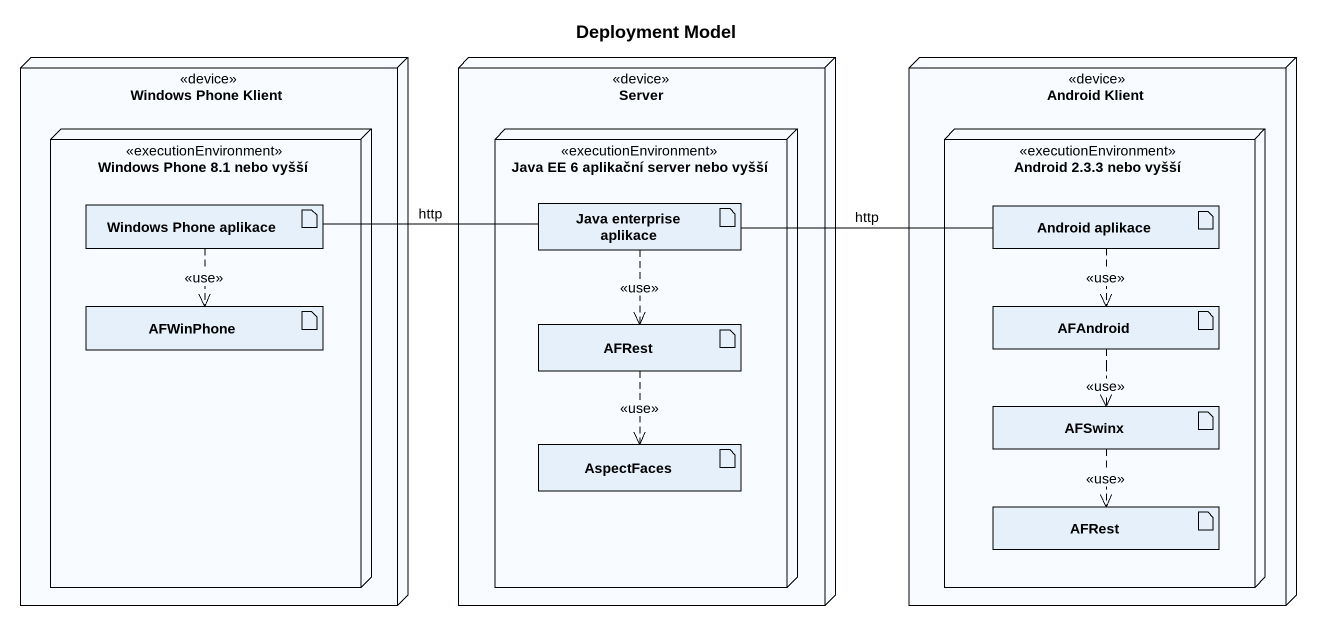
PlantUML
@startuml
title Deployment Model
node "Windows Phone Klient" as Windows_Phone_Klient <<device>> {
  node "Windows Phone 8.1 nebo vyšší" as Windows_Phone_8_1_nebo_vyšší <<executionEnvironment>> {
    artifact "Windows Phone aplikace" as Windows_Phone_aplikace
    artifact AFWinPhone
  }
}
node Server <<device>> {
  node "Java EE 6 aplikační server nebo vyšší" as Java_EE_6_aplikační_server <<executionEnvironment>> {
    artifact "Java enterprise aplikace" as Java_enterprise_aplikace
    artifact AFRest
    artifact AspectFaces
  }
}
node "Android Klient" as Android_Klient <<device>> {
  node "Android 2.3.3 nebo vyšší" as Android_2_3_3_nebo_vyšší <<executionEnvironment>> {
    artifact "Android aplikace" as Android_aplikace
    artifact AFAndroid
    artifact AFSwinx
    artifact "AFRest" as AFRest_2
  }
}
Windows_Phone_aplikace ..> AFWinPhone : <<use>>
Java_enterprise_aplikace -left- Windows_Phone_aplikace : http
Java_enterprise_aplikace -right- Android_aplikace : http
Java_enterprise_aplikace ..> AFRest : <<use>>
Android_aplikace ..> AFAndroid : <<use>>
AFRest ..> AspectFaces : <<use>>
AFAndroid ..> AFSwinx : <<use>>
AFSwinx ..> AFRest_2 : <<use>>
@enduml
